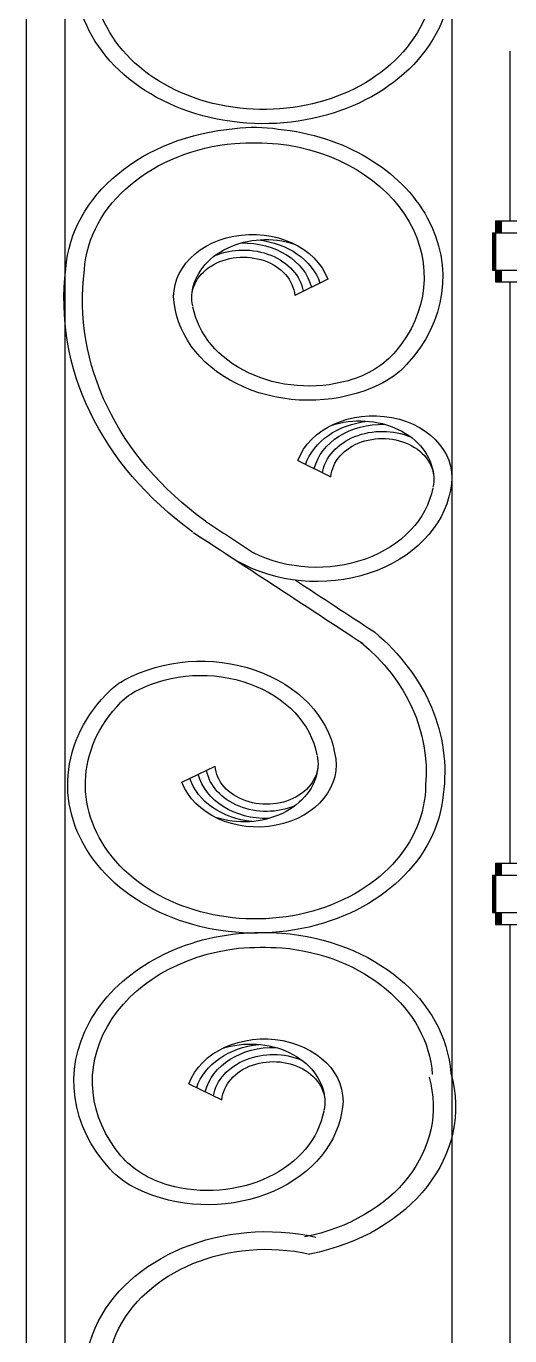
# Model space of a CAD drawing. Extents: x 12262 to 40734, y 30451 to 49613.
# Drawn here: x 29137 to 29406, y 44237 to 44964 of the extents above; entities that cross this region are included whole.
import ezdxf

# ---------------------------------------------------------------- set-up
doc = ezdxf.new("R2010")
doc.units = 0
doc.header["$LTSCALE"] = 0.85
doc.header["$MEASUREMENT"] = 0
doc.layers.get('0').update_dxf_attribs({"linetype": 'CONTINUOUS'})

# ---------------------------------------------------------------- blocks, each defined once
blk = doc.blocks.new('A$C2EF91AEA')
for p, q in [((0, 1845.05), (0, 986.96)), ((21.47, 1845.05), (21.47, 986.96)), ((236.2, 1658.26), (236.2, 986.96)), ((268.41, 1633.47), (268.41, 1539.19)), ((260.47, 1539.19), (260.47, 1505.21)), ((260.47, 1539.19), (305.62, 1539.19)), ((261.31, 1539.19), (261.31, 1532.58)), ((261.98, 1539.19), (261.98, 1532.58)), ((262.48, 1539.19), (262.48, 1532.58)), ((262.9, 1539.19), (262.9, 1532.58)), ((263.23, 1539.19), (263.23, 1532.58)), ((263.48, 1539.19), (263.48, 1532.58)), ((263.65, 1539.19), (263.65, 1532.58)), ((258.8, 1532.58), (258.8, 1511.83)), ((258.8, 1532.58), (307.29, 1532.58)), ((259.3, 1532.58), (259.3, 1511.83)), ((259.72, 1532.58), (259.72, 1511.83)), ((260.05, 1532.58), (260.05, 1511.83)), ((260.22, 1532.58), (260.22, 1511.83)), ((167.42, 1506.7), (149.04, 1497.77)), ((258.8, 1511.83), (307.29, 1511.83)), ((261.31, 1511.83), (261.31, 1505.21)), ((261.98, 1511.83), (261.98, 1505.21)), ((262.48, 1511.83), (262.48, 1505.21)), ((262.9, 1511.83), (262.9, 1505.21)), ((263.23, 1511.83), (263.23, 1505.21)), ((263.48, 1511.83), (263.48, 1505.21)), ((263.65, 1511.83), (263.65, 1505.21)), ((260.47, 1505.21), (305.62, 1505.21)), ((268.41, 1505.21), (268.41, 1182.36)), ((150.75, 1405.98), (169.12, 1397.05)), ((86.45, 1227.38), (104.82, 1236.31)), ((260.47, 1182.36), (260.47, 1148.38)), ((260.47, 1182.36), (305.62, 1182.36)), ((261.31, 1182.36), (261.31, 1175.75)), ((261.98, 1182.36), (261.98, 1175.75)), ((262.48, 1182.36), (262.48, 1175.75)), ((262.9, 1182.36), (262.9, 1175.75)), ((263.23, 1182.36), (263.23, 1175.75)), ((263.48, 1182.36), (263.48, 1175.75)), ((263.65, 1182.36), (263.65, 1175.75)), ((258.8, 1175.75), (258.8, 1155)), ((258.8, 1175.75), (307.29, 1175.75)), ((259.3, 1175.75), (259.3, 1155)), ((259.72, 1175.75), (259.72, 1155)), ((260.05, 1175.75), (260.05, 1155)), ((260.22, 1175.75), (260.22, 1155)), ((258.8, 1155), (307.29, 1155)), ((261.31, 1155), (261.31, 1148.38)), ((261.98, 1155), (261.98, 1148.38)), ((262.48, 1155), (262.48, 1148.38)), ((262.9, 1155), (262.9, 1148.38)), ((263.23, 1155), (263.23, 1148.38)), ((263.48, 1155), (263.48, 1148.38)), ((263.65, 1155), (263.65, 1148.38)), ((260.47, 1148.38), (305.62, 1148.38)), ((268.41, 1148.38), (268.41, 986.96)), ((90.26, 1059.87), (108.64, 1050.95)), ((0, 986.96), (0, 0)), ((21.47, 986.96), (21.47, 434.72)), ((236.2, 986.96), (236.2, 604.64)), ((268.41, 986.96), (268.41, 825.53))]:
    blk.add_line(p, q)
at = {"extrusion": (0, 0, -1)}
for centre, major_axis, start_param, end_param in [((131.69, 1675.66), (104.31, 0), -0.690765, 3.073806), ((131.75, 1675.71), (94.42, 0), -0.657172, 3.138211), ((126.52, 1508.02), (104.65, 0), 3.196077, 4.610275), ((127, 1538.08), (-67.05, 0), 1.403865, 1.762629), ((126.52, 1508.02), (104.65, 0), -1.443781, 0.628813), ((126.52, 1508.02), (94.35, 0), 3.19367, 4.599078), ((125.99, 1477.68), (132.48, 0), 4.635796, 4.816645), ((126.52, 1508.02), (94.35, 0), -1.429822, 0.58636), ((125.49, 1497.09), (43.65, 0), 2.945419, 6.001244), ((133.01, 1496.26), (-41.08, 0), 0.08094, 1.967706), ((123.22, 1496.24), (41.22, 0), -1.440537, -0.258804), ((120.49, 1496.37), (28.6, 0), 2.942465, 6.221198), ((120.49, 1496.37), (-33.59, 0), 1.082368, 3.002244), ((120.49, 1496.37), (38.57, 0), 4.678621, 6.08814), ((242.15, 1495.2), (221.21, 0), 2.313994, 3.240774), ((242.15, 1495.2), (-210.9, 0), -0.827599, 0.100288), ((156.87, 1498.81), (-64.99, 0), 4.370523, 6.140062), ((156.87, 1498.81), (74.96, 0), 1.026, 2.998469), ((160.84, 1489.98), (-53.15, 0), 3.727952, 4.370523), ((168.18, 1484.05), (53.15, 0), 0.628813, 1.026), ((192.67, 1396.37), (43.65, 0), 3.423534, 6.479359), ((194.94, 1395.52), (-41.22, 0), 0.258804, 1.440537), ((197.67, 1395.65), (38.57, 0), 3.336638, 4.746157), ((185.15, 1395.54), (-41.08, 0), 1.173886, 3.060652), ((197.67, 1395.65), (-33.59, 0), 0.139349, 2.059224), ((197.67, 1395.65), (-28.6, 0), 0.061988, 3.34072), ((161.29, 1398.09), (-74.96, 0), 3.284716, 5.344144), ((161.29, 1398.09), (64.99, 0), 0.143123, 2.142133), ((-43491.72, -40345.86), (-68407.82, 0), 2.261688, 2.262195), ((-43491.72, -40345.86), (68397.52, 0), -0.879904, -0.878123), ((-43491.72, -40345.86), (68407.82, 0), -0.878954, -0.878123), ((89.14, 1233.07), (143.17, 0), -0.756235, 0.111455), ((89.14, 1233.07), (143.17, 0), -0.756235, 0.111455), ((89.14, 1233.07), (-132.87, 0), 2.385358, 3.210192), ((97, 1235.27), (-74.96, 0), 0.968741, 2.998469), ((97, 1235.27), (-64.99, 0), 0.999731, 2.998469), ((75.6, 1259.9), (-37.19, 0), 0.690765, 0.968741), ((127.34, 1226.06), (104.31, 0), 0.067786, 3.832357), ((81.97, 1253.78), (-37.19, 0), 0.657172, 0.999731), ((127.28, 1226.11), (94.42, 0), 0.003382, 3.798764), ((128.38, 1236.99), (-43.65, 0), 2.945419, 6.001244), ((133.37, 1237.71), (-28.6, 0), 2.942465, 6.221198), ((130.64, 1237.84), (-41.22, 0), -1.440537, -0.258804), ((133.37, 1237.71), (-38.57, 0), 4.678621, 6.08814), ((133.37, 1237.71), (33.59, 0), 1.082368, 3.002244), ((120.85, 1237.82), (-41.08, 0), 3.222533, 5.109299), ((131.15, 1061.2), (104.65, 0), 2.51278, 4.585373), ((131.66, 1029.01), (145.13, 0), 4.617418, 4.782459), ((131.15, 1061.2), (-104.65, 0), 1.672911, 3.087109), ((131.15, 1061.2), (94.35, 0), 2.555233, 4.571415), ((131.68, 1030.85), (-132.48, 0), 1.46654, 1.64739), ((131.15, 1061.2), (94.35, 0), -1.457485, -0.052077), ((132.19, 1050.26), (-43.65, 0), 0.281942, 3.337766), ((134.46, 1049.41), (41.22, 0), 3.400397, 4.58213), ((137.18, 1049.54), (38.57, 0), 3.336638, 4.746157), ((137.18, 1049.54), (33.59, 0), 3.280941, 5.200817), ((124.66, 1049.44), (-41.08, 0), 1.173886, 3.060652), ((137.18, 1049.54), (28.6, 0), 3.20358, 6.482313), ((132.01, 1046.97), (93.92, 0), -0.224635, 1.329663), ((132.01, 1046.97), (106.3, 0), -0.224635, 1.329663), ((100.81, 1051.99), (-74.96, 0), 3.284716, 5.257185), ((100.81, 1051.99), (-64.99, 0), 3.284716, 5.054255), ((96.84, 1043.16), (53.15, 0), 1.912662, 2.555233), ((89.5, 1037.23), (53.15, 0), 2.115593, 2.51278), ((133.43, 897.95), (-100.79, 0), -1.176162, 1.845377), ((133.43, 897.95), (88.4, 0), 1.965431, 4.98697)]:
    blk.add_ellipse(centre, major_axis=major_axis, ratio=0.79131, start_param=start_param, end_param=end_param, dxfattribs=at)

msp = doc.modelspace()

# ---------------------------------------------------------------- block references
msp.add_blockref('A$C2EF91AEA', (29137.29, 43316.64))

doc.saveas('drawing.dxf')
